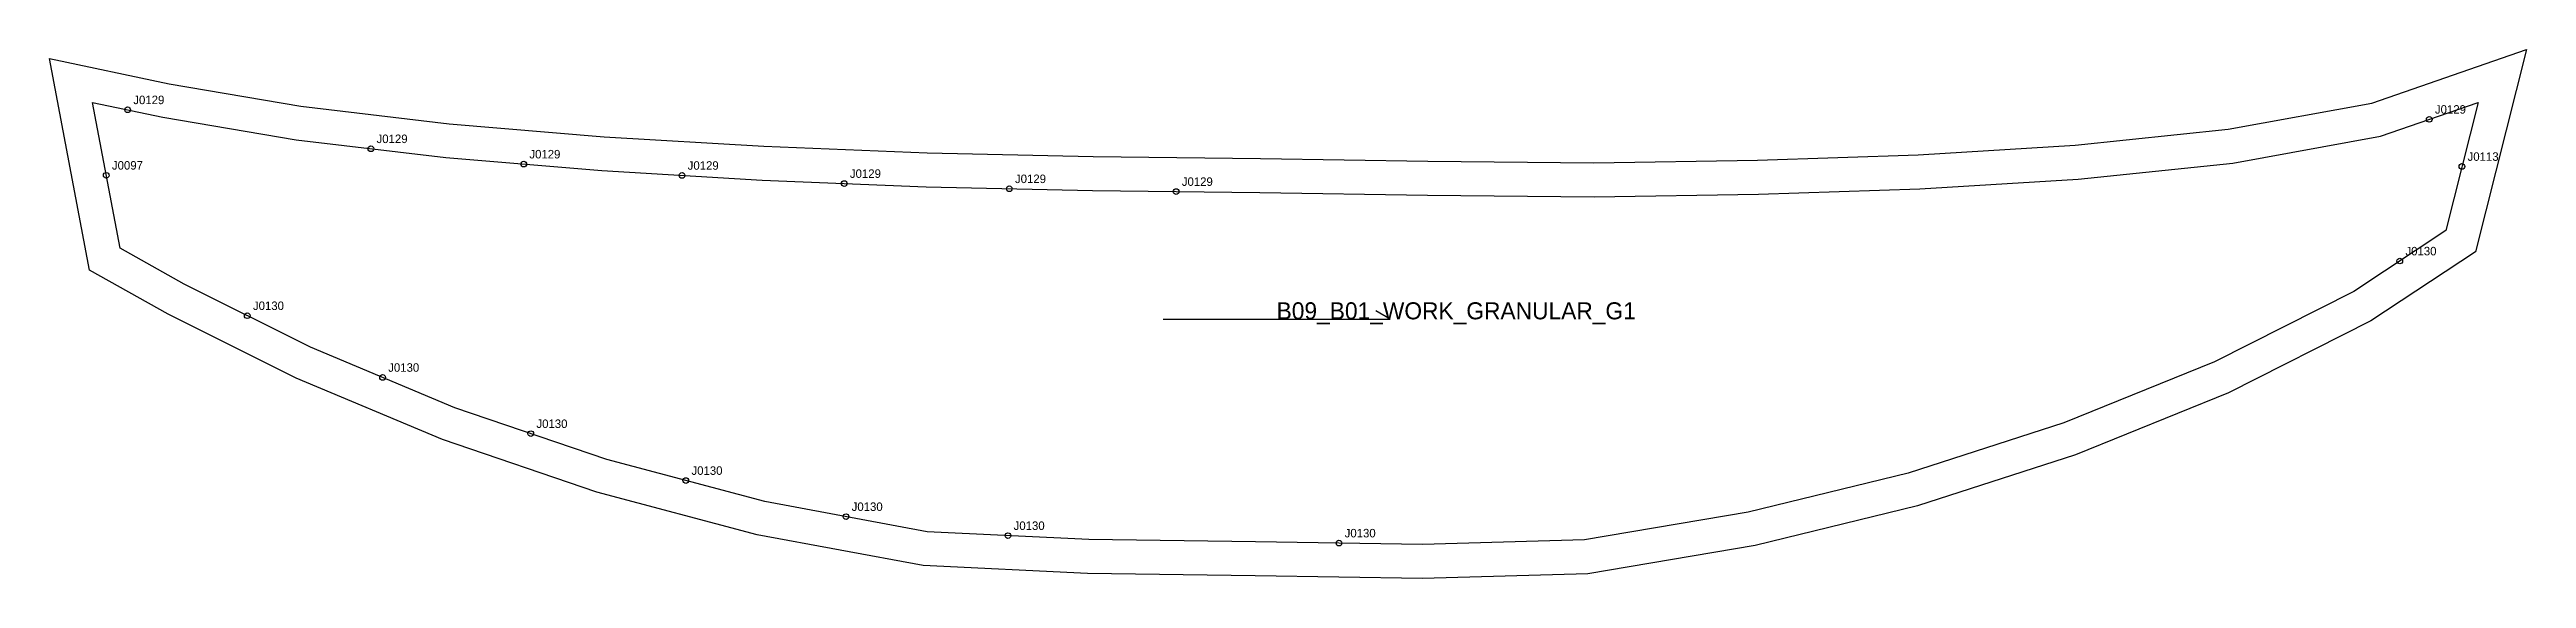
# Model space of a CAD drawing. Header units: millimetres. Extents: x -15 to 858, y -168 to 19.
import ezdxf

# ---------------------------------------------------------------- set-up
doc = ezdxf.new("R2010")
doc.units = ezdxf.units.MM
for name, color, linetype in [('CUT', 1, 'Continuous'), ('GRAIN', 3, 'Continuous'), ('LABEL', 7, 'Continuous'), ('NOTCH', 2, 'Continuous'), ('SEW', 5, 'Continuous')]:
    doc.layers.add(name, color=color, linetype=linetype)

msp = doc.modelspace()

# ---------------------------------------------------------------- linework, layer by layer
at = {"layer": 'CUT'}
msp.add_lwpolyline([(-15.14, 15.46), (27.04, 6.56), (73.51, -1.35), (125.75, -7.51), (180.42, -12.1), (236.76, -15.44), (294.34, -17.81), (352.77, -19.1), (411.77, -19.79), (470.84, -20.69), (529.37, -21.26), (587.1, -20.34), (643.7, -18.51), (699.08, -15.05), (753.02, -9.49), (803.65, -0.32), (858.18, 18.63), (840.25, -52.64), (803.33, -77.06), (753.09, -102.42), (699.18, -124.24), (643.43, -142.27), (586.19, -156.23), (527.24, -166.16), (468.99, -167.84), (409.91, -166.9), (350.88, -166.1), (292.94, -163.32), (234.4, -152.41), (177.88, -137.44), (123.47, -118.86), (71.82, -97.22), (26.71, -74.7), (-1.02, -59.13), (-15.14, 15.46)], close=True, dxfattribs=at)
at = {"layer": 'GRAIN'}
for p, q in [((377.5, -76.48), (457.5, -76.48)), ((457.5, -76.48), (452.5, -73.48))]:
    msp.add_line(p, q, dxfattribs=at)
at = {"layer": 'NOTCH'}
for centre in [(12.4, -2.62), (823.91, -5.98), (98.17, -16.34), (4.86, -25.7), (152.05, -21.76), (207.86, -25.75), (835.43, -22.6), (265.06, -28.61), (323.26, -30.45), (382.08, -31.44), (813.52, -55.93), (54.58, -75.2), (102.28, -96.97), (154.54, -116.79), (209.2, -133.32), (265.68, -146.04), (322.79, -152.74), (439.5, -155.37)]:
    msp.add_circle(centre, 1, dxfattribs=at)
at = {"layer": 'SEW'}
msp.add_lwpolyline([(0, 0), (24.79, -5.23), (71.8, -13.23), (124.55, -19.45), (179.56, -24.07), (236.16, -27.42), (293.96, -29.8), (352.56, -31.1), (411.6, -31.78), (470.69, -32.69), (529.41, -33.26), (587.39, -32.34), (644.27, -30.5), (700.07, -27.01), (754.7, -21.38), (806.7, -11.96), (841.12, 0), (829.75, -45.2), (797.29, -66.66), (748.13, -91.49), (695.08, -112.96), (640.16, -130.71), (583.77, -144.47), (526.07, -154.19), (468.91, -155.84), (410.08, -154.9), (351.25, -154.11), (294.33, -151.37), (237.03, -140.7), (181.36, -125.95), (127.73, -107.63), (76.83, -86.3), (32.34, -64.09), (9.73, -51.4)], close=True, dxfattribs=at)

# ---------------------------------------------------------------- texts
at = {"layer": 'LABEL'}
for s, height, p in [('J0129', 3, (14.4, -0.62)), ('J0129', 3, (825.91, -3.98)), ('J0129', 3, (100.17, -14.34)), ('J0129', 3, (154.05, -19.76)), ('J0097', 3, (6.86, -23.7)), ('J0129', 3, (209.86, -23.75)), ('J0129', 3, (267.06, -26.61)), ('J0129', 3, (325.26, -28.45)), ('J0113', 3, (837.43, -20.6)), ('J0129', 3, (384.08, -29.44)), ('J0130', 3, (815.52, -53.93)), ('J0130', 3, (56.58, -73.2)), ('B09_B01_WORK_GRANULAR_G1', 6, (417.5, -76.48)), ('J0130', 3, (104.28, -94.97)), ('J0130', 3, (156.54, -114.79)), ('J0130', 3, (211.2, -131.32)), ('J0130', 3, (267.68, -144.04)), ('J0130', 3, (324.79, -150.74)), ('J0130', 3, (441.5, -153.37))]:
    msp.add_text(s, height=height, dxfattribs=at).set_placement(p)

doc.saveas('drawing.dxf')
